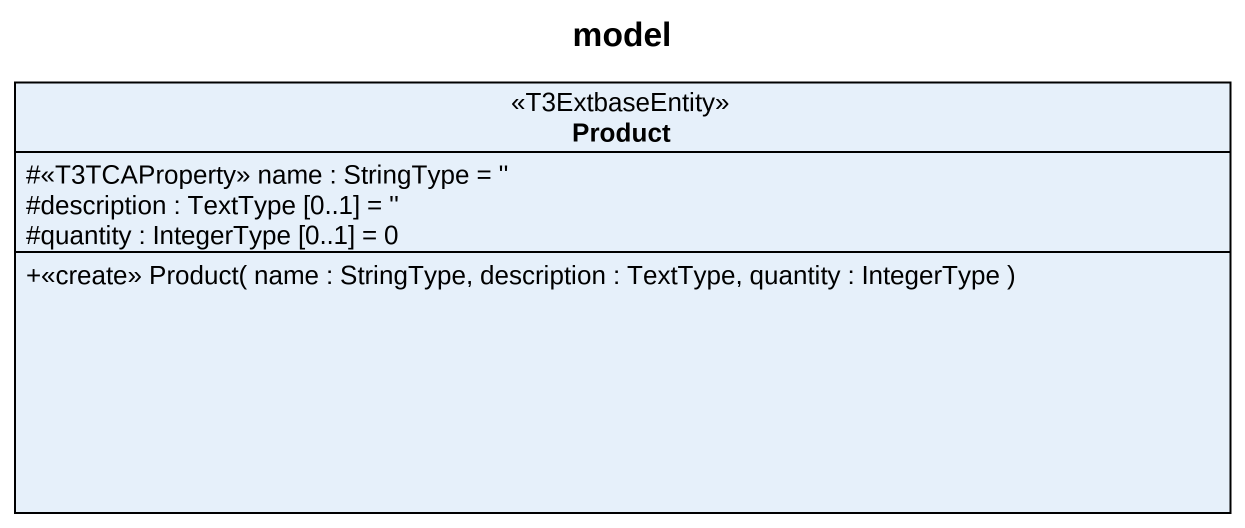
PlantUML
@startuml
title model
hide circle
hide empty members
skinparam classAttributeIconSize 0
class Product <<T3ExtbaseEntity>> {
  #<<T3TCAProperty>> name : StringType = ''
  #description : TextType [0..1] = ''
  #quantity : IntegerType [0..1] = 0
  +<<create>> Product( name : StringType, description : TextType, quantity : IntegerType )
}
@enduml
